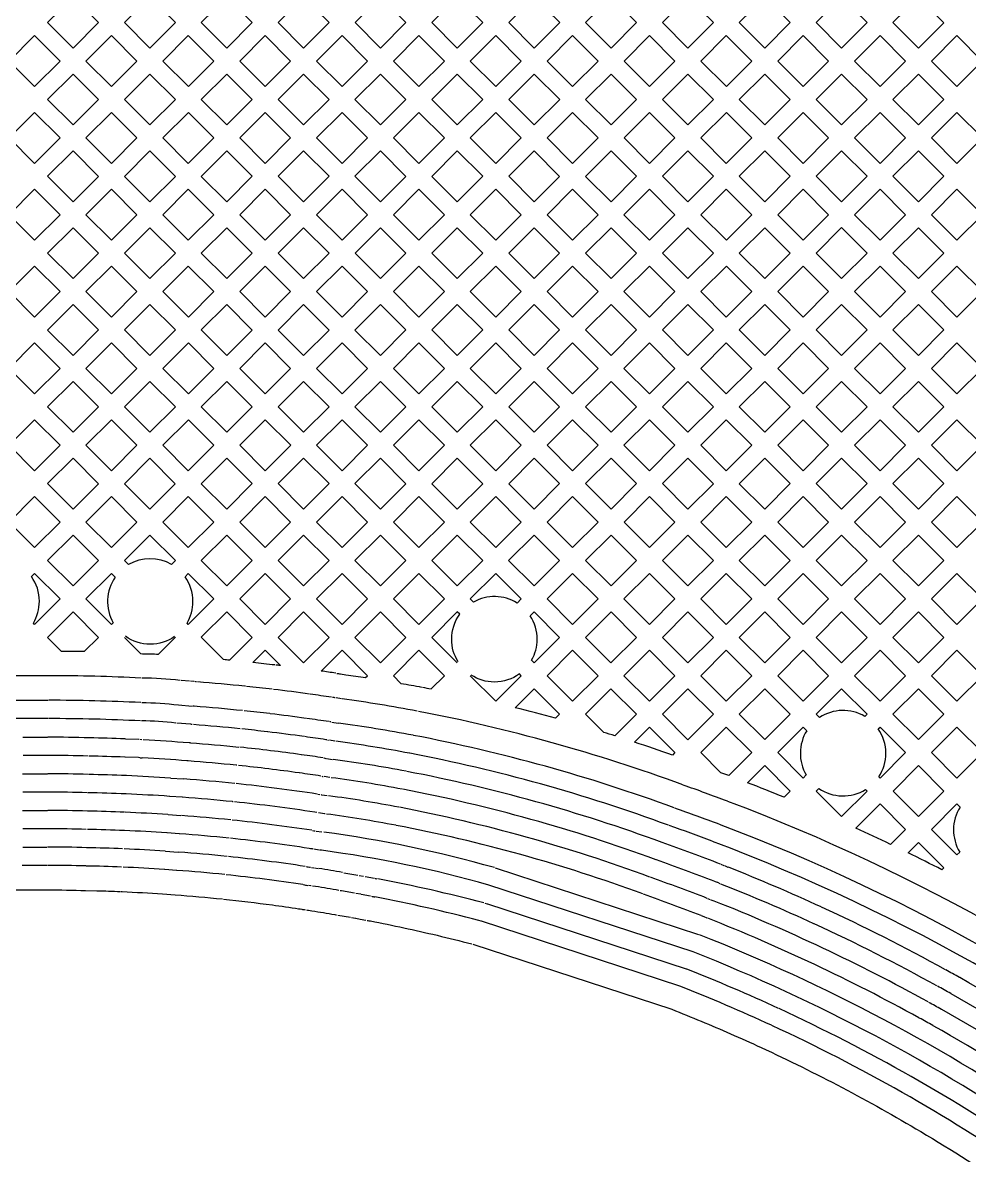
# Model space of a CAD drawing. Extents: x 1548 to 1929, y -174 to 95.
# Drawn here: x 1606.266 to 1610.204, y 45.521 to 50.234 of the extents above; entities that cross this region are included whole.
import ezdxf

# ---------------------------------------------------------------- set-up
doc = ezdxf.new("R2010")
doc.units = 0
doc.layers.add('gbr-dxf_layer0', color=7, linetype='Continuous')

msp = doc.modelspace()

# ---------------------------------------------------------------- linework, layer by layer
at = {"layer": 'gbr-dxf_layer0'}
for p, q in [((1607.9684, 47.6765), (1608.0744, 47.5705)), ((1606.374, 47.5168), (1603.2289, 47.5168)), ((1606.9611, 47.4938), (1606.9253, 47.4966)), ((1606.9789, 47.4926), (1606.9643, 47.4936)), ((1603.266, 47.4147), (1606.3723, 47.4147)), ((1607.5925, 47.4205), (1607.5699, 47.4243)), ((1606.3708, 47.3385), (1603.2646, 47.3385)), ((1606.9645, 47.3148), (1606.9072, 47.3193)), ((1607.552, 47.3238), (1607.579, 47.3195)), ((1606.2666, 47.2613), (1606.3701, 47.2613)), ((1606.6937, 47.2541), (1606.7502, 47.2524)), ((1606.7537, 47.2523), (1606.7626, 47.2515)), ((1607.5655, 47.2445), (1607.5424, 47.2482)), ((1606.3715, 47.1851), (1606.2679, 47.1851)), ((1607.5195, 47.1745), (1607.5276, 47.173)), ((1607.5306, 47.1726), (1607.5546, 47.1688)), ((1606.2662, 47.1089), (1606.3697, 47.1086)), ((1606.8824, 47.091), (1606.9347, 47.0873)), ((1607.544, 47.0933), (1607.52, 47.0971)), ((1606.3709, 47.0324), (1606.2673, 47.0327)), ((1606.9306, 47.0112), (1606.8784, 47.0149)), ((1607.4942, 47.0242), (1607.5024, 47.0227)), ((1606.2657, 46.9565), (1606.3692, 46.9562)), ((1607.4901, 46.9474), (1607.4818, 46.949)), ((1606.8718, 46.9389), (1606.9249, 46.935)), ((1606.3704, 46.88), (1606.2668, 46.8803)), ((1606.9169, 46.8592), (1606.8678, 46.8628)), ((1607.488, 46.8706), (1607.5104, 46.867)), ((1606.2665, 46.804), (1606.3677, 46.8038)), ((1606.8612, 46.7867), (1606.9138, 46.7829)), ((1607.4998, 46.7916), (1607.4774, 46.7951)), ((1607.5084, 46.7904), (1607.5023, 46.7912)), ((1606.3698, 46.7276), (1606.2649, 46.7278)), ((1606.9068, 46.707), (1606.8581, 46.7105)), ((1607.4682, 46.7193), (1607.4782, 46.7177)), ((1607.4807, 46.7172), (1607.4962, 46.7151)), ((1608.2325, 46.7169), (1609.0782, 46.4404)), ((1609.1702, 46.7325), (1609.1827, 46.7277)), ((1609.1852, 46.7268), (1609.1999, 46.7207)), ((1607.6021, 46.6973), (1607.6604, 46.6871)), ((1607.6668, 46.6858), (1607.6843, 46.6827)), ((1607.6907, 46.6815), (1607.73, 46.6741)), ((1609.157, 46.6559), (1609.1444, 46.6607)), ((1607.4842, 46.6398), (1607.4718, 46.6415)), ((1607.673, 46.6073), (1607.652, 46.611)), ((1609.1682, 46.6513), (1609.1575, 46.6558)), ((1607.714, 46.5996), (1607.6751, 46.6068)), ((1608.1887, 46.5707), (1608.1986, 46.5674)), ((1608.1999, 46.567), (1609.0259, 46.2969)), ((1609.1155, 46.59), (1609.1268, 46.5857)), ((1609.1291, 46.5848), (1609.1414, 46.5798)), ((1607.5777, 46.5208), (1607.6298, 46.5117)), ((1609.1011, 46.5139), (1609.0899, 46.5182)), ((1607.6344, 46.5107), (1607.6506, 46.5079)), ((1609.114, 46.5087), (1609.1018, 46.5137))]:
    msp.add_line(p, q, dxfattribs=at)
at = {"layer": 'gbr-dxf_layer0', "linetype": 'Continuous'}
for points in [[(1606.37, 50.234), (1606.476, 50.3401), (1606.582, 50.2341), (1606.476, 50.128)], [(1606.6898, 50.2341), (1606.7957, 50.34), (1606.9016, 50.234), (1606.7957, 50.1281)], [(1607.0094, 50.234), (1607.1154, 50.34), (1607.2213, 50.234), (1607.1154, 50.1281)], [(1607.3291, 50.234), (1607.4351, 50.3401), (1607.5411, 50.234), (1607.4351, 50.128)], [(1607.6489, 50.234), (1607.7548, 50.34), (1607.8607, 50.234), (1607.7548, 50.1281)], [(1607.9685, 50.234), (1608.0745, 50.34), (1608.1805, 50.2341), (1608.0744, 50.1281)], [(1608.2882, 50.2341), (1608.3942, 50.34), (1608.5002, 50.234), (1608.3942, 50.1281)], [(1608.6079, 50.234), (1608.714, 50.3401), (1608.8199, 50.2341), (1608.7139, 50.1281)], [(1608.9277, 50.2341), (1609.0336, 50.34), (1609.1395, 50.2341), (1609.0336, 50.1282)], [(1609.2473, 50.2341), (1609.3532, 50.34), (1609.4592, 50.234), (1609.3533, 50.1281)], [(1609.5669, 50.234), (1609.6729, 50.34), (1609.7788, 50.234), (1609.6729, 50.1281)], [(1609.8866, 50.234), (1609.9925, 50.34), (1610.0985, 50.2339), (1609.9926, 50.128)], [(1606.2101, 50.0741), (1606.3161, 50.1802), (1606.4221, 50.0742), (1606.3161, 49.9681)], [(1606.5299, 50.0742), (1606.6359, 50.1802), (1606.7419, 50.0742), (1606.6358, 49.9682)], [(1606.8496, 50.0742), (1606.9555, 50.1801), (1607.0615, 50.0742), (1606.9556, 49.9683)], [(1607.1692, 50.0742), (1607.2752, 50.1801), (1607.3812, 50.0741), (1607.2752, 49.9682)], [(1607.4889, 50.0741), (1607.595, 50.1802), (1607.7009, 50.0742), (1607.5949, 49.9682)], [(1607.8087, 50.0742), (1607.9146, 50.1801), (1608.0206, 50.0742), (1607.9146, 49.9683)], [(1608.1283, 50.0742), (1608.2344, 50.1802), (1608.3404, 50.0742), (1608.2343, 49.9682)], [(1608.4481, 50.0742), (1608.5541, 50.1801), (1608.66, 50.0742), (1608.5541, 49.9683)], [(1608.7678, 50.0742), (1608.8738, 50.1802), (1608.9798, 50.0743), (1608.8737, 49.9682)], [(1609.0875, 50.0743), (1609.1934, 50.1802), (1609.2994, 50.0742), (1609.1935, 49.9683)], [(1609.4072, 50.0742), (1609.5131, 50.1801), (1609.619, 50.0742), (1609.5131, 49.9683)], [(1609.7268, 50.0742), (1609.8327, 50.1801), (1609.9387, 50.0741), (1609.8328, 49.9682)], [(1610.0465, 50.0741), (1610.1524, 50.1801), (1610.2583, 50.0742), (1610.1524, 49.9682)], [(1606.3699, 49.9142), (1606.476, 50.0203), (1606.5819, 49.9143), (1606.4759, 49.8083)], [(1606.6897, 49.9143), (1606.7957, 50.0204), (1606.9017, 49.9144), (1606.7956, 49.8084)], [(1607.0094, 49.9144), (1607.1154, 50.0203), (1607.2214, 49.9143), (1607.1155, 49.8084)], [(1607.3291, 49.9143), (1607.4351, 50.0202), (1607.541, 49.9143), (1607.4351, 49.8084)], [(1607.6488, 49.9143), (1607.7548, 50.0203), (1607.8608, 49.9144), (1607.7547, 49.8083)], [(1607.9685, 49.9144), (1608.0744, 50.0203), (1608.1804, 49.9143), (1608.0745, 49.8084)], [(1608.2882, 49.9143), (1608.3942, 50.0203), (1608.5002, 49.9144), (1608.3942, 49.8083)], [(1608.608, 49.9144), (1608.7139, 50.0203), (1608.8198, 49.9144), (1608.7139, 49.8084)], [(1608.9276, 49.9144), (1609.0336, 50.0204), (1609.1396, 49.9144), (1609.0335, 49.8084)], [(1609.2474, 49.9144), (1609.3533, 50.0204), (1609.4592, 49.9144), (1609.3533, 49.8085)], [(1609.567, 49.9144), (1609.6729, 50.0203), (1609.7789, 49.9143), (1609.673, 49.8084)], [(1609.8867, 49.9143), (1609.9926, 50.0202), (1610.0985, 49.9144), (1609.9925, 49.8084)], [(1606.2103, 49.7545), (1606.3161, 49.8604), (1606.422, 49.7544), (1606.3162, 49.6486)], [(1606.5298, 49.7544), (1606.6358, 49.8604), (1606.7418, 49.7545), (1606.6357, 49.6485)], [(1606.8495, 49.7545), (1606.9556, 49.8605), (1607.0616, 49.7545), (1606.9555, 49.6485)], [(1607.1693, 49.7545), (1607.2752, 49.8604), (1607.3812, 49.7545), (1607.2753, 49.6486)], [(1607.489, 49.7545), (1607.5949, 49.8604), (1607.7008, 49.7545), (1607.5949, 49.6485)], [(1607.8086, 49.7545), (1607.9146, 49.8605), (1608.0207, 49.7545), (1607.9146, 49.6485)], [(1608.1284, 49.7545), (1608.2343, 49.8604), (1608.3403, 49.7545), (1608.2344, 49.6486)], [(1608.448, 49.7545), (1608.5541, 49.8605), (1608.66, 49.7545), (1608.554, 49.6485)], [(1608.7678, 49.7545), (1608.8737, 49.8605), (1608.9797, 49.7545), (1608.8737, 49.6486)], [(1609.0874, 49.7545), (1609.1935, 49.8606), (1609.2994, 49.7546), (1609.1934, 49.6486)], [(1609.4072, 49.7546), (1609.5131, 49.8605), (1609.6191, 49.7545), (1609.5132, 49.6486)], [(1609.7269, 49.7545), (1609.8328, 49.8604), (1609.9387, 49.7545), (1609.8327, 49.6486)], [(1610.0464, 49.7545), (1610.1524, 49.8605), (1610.2584, 49.7545), (1610.1524, 49.6485)], [(1606.3701, 49.5947), (1606.4759, 49.7005), (1606.5818, 49.5946), (1606.476, 49.4888)], [(1606.6896, 49.5946), (1606.7956, 49.7006), (1606.9017, 49.5946), (1606.7956, 49.4886)], [(1607.0094, 49.5946), (1607.1155, 49.7006), (1607.2214, 49.5947), (1607.1154, 49.4887)], [(1607.3292, 49.5947), (1607.4351, 49.7006), (1607.541, 49.5947), (1607.4351, 49.4887)], [(1607.6488, 49.5947), (1607.7547, 49.7006), (1607.8607, 49.5946), (1607.7548, 49.4886)], [(1607.9685, 49.5946), (1608.0745, 49.7006), (1608.1805, 49.5947), (1608.0744, 49.4886)], [(1608.2882, 49.5947), (1608.3942, 49.7006), (1608.5001, 49.5946), (1608.3942, 49.4887)], [(1608.6079, 49.5946), (1608.7139, 49.7007), (1608.8198, 49.5947), (1608.7138, 49.4887)], [(1608.9276, 49.5947), (1609.0335, 49.7007), (1609.1395, 49.5947), (1609.0336, 49.4888)], [(1609.2473, 49.5947), (1609.3533, 49.7007), (1609.4593, 49.5947), (1609.3533, 49.4887)], [(1609.5671, 49.5947), (1609.673, 49.7006), (1609.7789, 49.5948), (1609.673, 49.4888)], [(1609.8866, 49.5948), (1609.9925, 49.7007), (1610.0986, 49.5947), (1609.9926, 49.4887)], [(1606.2102, 49.4348), (1606.3162, 49.5408), (1606.4222, 49.4349), (1606.3161, 49.3288)], [(1606.5299, 49.4349), (1606.6357, 49.5407), (1606.7417, 49.4347), (1606.6359, 49.3289)], [(1606.8495, 49.4347), (1606.9555, 49.5407), (1607.0615, 49.4348), (1606.9554, 49.3288)], [(1607.1692, 49.4348), (1607.2753, 49.5408), (1607.3812, 49.4349), (1607.2752, 49.3288)], [(1607.489, 49.4349), (1607.5949, 49.5408), (1607.7009, 49.4348), (1607.595, 49.3288)], [(1607.8087, 49.4348), (1607.9146, 49.5407), (1608.0206, 49.4348), (1607.9146, 49.3288)], [(1608.1283, 49.4348), (1608.2344, 49.5408), (1608.3403, 49.4348), (1608.2343, 49.3288)], [(1608.4481, 49.4348), (1608.554, 49.5407), (1608.6599, 49.4348), (1608.554, 49.3289)], [(1608.7677, 49.4348), (1608.8737, 49.5408), (1608.9797, 49.4349), (1608.8736, 49.3288)], [(1609.0874, 49.4349), (1609.1934, 49.5408), (1609.2994, 49.4348), (1609.1935, 49.3289)], [(1609.4072, 49.4348), (1609.5132, 49.5408), (1609.6191, 49.435), (1609.513, 49.3289)], [(1609.7268, 49.435), (1609.8327, 49.5409), (1609.9388, 49.4349), (1609.8329, 49.329)], [(1610.0465, 49.4349), (1610.1524, 49.5408), (1610.2584, 49.4348), (1610.1525, 49.3289)], [(1606.37, 49.275), (1606.476, 49.381), (1606.582, 49.275), (1606.476, 49.169)], [(1606.6898, 49.275), (1606.7956, 49.3808), (1606.9016, 49.2749), (1606.7957, 49.1691)], [(1607.0093, 49.2749), (1607.1154, 49.3809), (1607.2213, 49.2749), (1607.1153, 49.1689)], [(1607.3291, 49.2749), (1607.4351, 49.381), (1607.5411, 49.275), (1607.4351, 49.1689)], [(1607.6489, 49.275), (1607.7548, 49.3809), (1607.8607, 49.2749), (1607.7548, 49.169)], [(1607.9685, 49.2749), (1608.0744, 49.3809), (1608.1804, 49.2749), (1608.0745, 49.169)], [(1608.2882, 49.2749), (1608.3942, 49.381), (1608.5001, 49.275), (1608.3941, 49.169)], [(1608.6079, 49.275), (1608.7138, 49.3809), (1608.8198, 49.275), (1608.7139, 49.1691)], [(1608.9275, 49.275), (1609.0336, 49.381), (1609.1396, 49.275), (1609.0335, 49.169)], [(1609.2473, 49.275), (1609.3533, 49.3809), (1609.4592, 49.275), (1609.3532, 49.1691)], [(1609.5669, 49.275), (1609.673, 49.3811), (1609.779, 49.2751), (1609.6729, 49.169)], [(1609.8867, 49.2751), (1609.9926, 49.381), (1610.0986, 49.275), (1609.9927, 49.1691)], [(1606.2101, 49.115), (1606.3161, 49.2211), (1606.4221, 49.1151), (1606.3161, 49.009)], [(1606.5299, 49.1151), (1606.6359, 49.2211), (1606.7419, 49.1152), (1606.6358, 49.0092)], [(1606.8496, 49.1152), (1606.9554, 49.221), (1607.0614, 49.115), (1606.9556, 49.0092)], [(1607.1692, 49.115), (1607.2752, 49.2211), (1607.3812, 49.115), (1607.2752, 49.009)], [(1607.489, 49.115), (1607.595, 49.2211), (1607.7009, 49.1152), (1607.5949, 49.0091)], [(1607.8087, 49.1152), (1607.9146, 49.2211), (1608.0206, 49.1151), (1607.9147, 49.0092)], [(1608.1283, 49.1151), (1608.2343, 49.221), (1608.3402, 49.1151), (1608.2343, 49.0092)], [(1608.448, 49.1151), (1608.554, 49.2211), (1608.66, 49.1152), (1608.5539, 49.0091)], [(1608.7677, 49.1152), (1608.8736, 49.2211), (1608.9797, 49.1151), (1608.8737, 49.0092)], [(1609.0874, 49.1151), (1609.1935, 49.2211), (1609.2993, 49.1152), (1609.1933, 49.0092)], [(1609.4071, 49.1152), (1609.513, 49.2212), (1609.6191, 49.1152), (1609.5131, 49.0092)], [(1609.7268, 49.1152), (1609.8329, 49.2212), (1609.9388, 49.1152), (1609.8328, 49.0092)], [(1610.0466, 49.1152), (1610.1525, 49.2211), (1610.2584, 49.1152), (1610.1525, 49.0093)], [(1606.37, 48.9552), (1606.476, 49.0612), (1606.5819, 48.9553), (1606.4759, 48.8492)], [(1606.6897, 48.9553), (1606.7957, 49.0613), (1606.9017, 48.9553), (1606.7957, 48.8493)], [(1607.0095, 48.9553), (1607.1153, 49.0611), (1607.2213, 48.9551), (1607.1155, 48.8493)], [(1607.3291, 48.9551), (1607.4351, 49.0612), (1607.541, 48.9552), (1607.435, 48.8492)], [(1607.6488, 48.9552), (1607.7548, 49.0613), (1607.8608, 48.9553), (1607.7547, 48.8493)], [(1607.9685, 48.9553), (1608.0745, 49.0612), (1608.1804, 48.9553), (1608.0745, 48.8494)], [(1608.2881, 48.9553), (1608.3941, 49.0612), (1608.5001, 48.9553), (1608.3941, 48.8493)], [(1608.6078, 48.9553), (1608.7139, 49.0613), (1608.8199, 48.9553), (1608.7138, 48.8492)], [(1608.9276, 48.9553), (1609.0335, 49.0612), (1609.1394, 48.9553), (1609.0335, 48.8494)], [(1609.2472, 48.9553), (1609.3532, 49.0613), (1609.4592, 48.9553), (1609.3532, 48.8493)], [(1609.567, 48.9553), (1609.6729, 49.0613), (1609.7789, 48.9553), (1609.673, 48.8494)], [(1609.8867, 48.9553), (1609.9927, 49.0614), (1610.0986, 48.9554), (1609.9926, 48.8494)], [(1606.2102, 48.7954), (1606.3161, 48.9013), (1606.422, 48.7954), (1606.3161, 48.6895)], [(1606.5298, 48.7954), (1606.6358, 48.9014), (1606.7418, 48.7954), (1606.6358, 48.6894)], [(1606.8496, 48.7954), (1606.9556, 48.9015), (1607.0616, 48.7954), (1606.9556, 48.6894)], [(1607.1694, 48.7954), (1607.2752, 48.9013), (1607.3811, 48.7953), (1607.2753, 48.6895)], [(1607.4889, 48.7953), (1607.5949, 48.9014), (1607.7009, 48.7954), (1607.5948, 48.6894)], [(1607.8086, 48.7954), (1607.9147, 48.9014), (1608.0206, 48.7955), (1607.9145, 48.6895)], [(1608.1283, 48.7955), (1608.2343, 48.9014), (1608.3402, 48.7954), (1608.2343, 48.6895)], [(1608.448, 48.7954), (1608.5539, 48.9014), (1608.6599, 48.7954), (1608.554, 48.6894)], [(1608.7677, 48.7954), (1608.8737, 48.9014), (1608.9796, 48.7955), (1608.8736, 48.6895)], [(1609.0874, 48.7955), (1609.1933, 48.9014), (1609.2993, 48.7954), (1609.1934, 48.6895)], [(1609.4071, 48.7954), (1609.5131, 48.9015), (1609.6191, 48.7955), (1609.513, 48.6894)], [(1609.7268, 48.7955), (1609.8328, 48.9014), (1609.9387, 48.7955), (1609.8328, 48.6896)], [(1610.0465, 48.7955), (1610.1525, 48.9015), (1610.2585, 48.7955), (1610.1525, 48.6895)], [(1606.37, 48.6356), (1606.4759, 48.7415), (1606.5819, 48.6355), (1606.476, 48.5296)], [(1606.6896, 48.6355), (1606.7957, 48.7415), (1606.9017, 48.6355), (1606.7956, 48.5295)], [(1607.0094, 48.6355), (1607.1155, 48.7416), (1607.2214, 48.6356), (1607.1154, 48.5296)], [(1607.3292, 48.6356), (1607.435, 48.7414), (1607.541, 48.6355), (1607.4351, 48.5297)], [(1607.6487, 48.6355), (1607.7547, 48.7415), (1607.8607, 48.6356), (1607.7546, 48.5296)], [(1607.9684, 48.6356), (1608.0745, 48.7416), (1608.1804, 48.6356), (1608.0744, 48.5296)], [(1608.2882, 48.6356), (1608.3941, 48.7416), (1608.5001, 48.6355), (1608.3942, 48.5296)], [(1608.6079, 48.6355), (1608.7138, 48.7415), (1608.8197, 48.6356), (1608.7138, 48.5297)], [(1608.9275, 48.6356), (1609.0335, 48.7416), (1609.1395, 48.6356), (1609.0335, 48.5296)], [(1609.2473, 48.6356), (1609.3532, 48.7415), (1609.4592, 48.6356), (1609.3533, 48.5297)], [(1609.5669, 48.6356), (1609.673, 48.7416), (1609.7789, 48.6357), (1609.6729, 48.5296)], [(1609.8867, 48.6357), (1609.9926, 48.7416), (1610.0986, 48.6356), (1609.9927, 48.5297)], [(1606.2102, 48.4758), (1606.3161, 48.5817), (1606.4221, 48.4757), (1606.3161, 48.3698)], [(1606.5298, 48.4757), (1606.6358, 48.5816), (1606.7418, 48.4756), (1606.6359, 48.3697)], [(1606.8495, 48.4756), (1606.9556, 48.5816), (1607.0615, 48.4757), (1606.9554, 48.3697)], [(1607.1692, 48.4757), (1607.2753, 48.5818), (1607.3813, 48.4758), (1607.2752, 48.3697)], [(1607.489, 48.4758), (1607.5948, 48.5816), (1607.7007, 48.4757), (1607.5949, 48.3699)], [(1607.8085, 48.4757), (1607.9145, 48.5817), (1608.0205, 48.4757), (1607.9145, 48.3697)], [(1608.1283, 48.4757), (1608.2343, 48.5818), (1608.3403, 48.4758), (1608.2343, 48.3697)], [(1608.4481, 48.4758), (1608.554, 48.5817), (1608.6599, 48.4758), (1608.554, 48.3699)], [(1608.7677, 48.4758), (1608.8736, 48.5817), (1608.9796, 48.4757), (1608.8737, 48.3698)], [(1609.0874, 48.4757), (1609.1934, 48.5817), (1609.2994, 48.4758), (1609.1933, 48.3697)], [(1609.4071, 48.4758), (1609.513, 48.5817), (1609.619, 48.4758), (1609.5131, 48.3698)], [(1609.7267, 48.4758), (1609.8328, 48.5818), (1609.9388, 48.4758), (1609.8327, 48.3697)], [(1610.0465, 48.4758), (1610.1525, 48.5817), (1610.2585, 48.4757), (1610.1526, 48.3698)], [(1606.37, 48.3159), (1606.476, 48.4218), (1606.582, 48.3158), (1606.476, 48.2099)], [(1606.6897, 48.3158), (1606.7956, 48.4217), (1606.9015, 48.3158), (1606.7956, 48.2099)], [(1607.0093, 48.3158), (1607.1154, 48.4218), (1607.2213, 48.3159), (1607.1153, 48.2098)], [(1607.3291, 48.3159), (1607.4351, 48.4219), (1607.541, 48.316), (1607.435, 48.21)], [(1607.6488, 48.316), (1607.7546, 48.4218), (1607.8606, 48.3158), (1607.7548, 48.21)], [(1607.9684, 48.3158), (1608.0744, 48.4219), (1608.1804, 48.3158), (1608.0744, 48.2098)], [(1608.2882, 48.3158), (1608.3942, 48.4219), (1608.5001, 48.316), (1608.3941, 48.21)], [(1608.6079, 48.316), (1608.7138, 48.4219), (1608.8198, 48.3159), (1608.7139, 48.21)], [(1608.9275, 48.3159), (1609.0335, 48.4218), (1609.1395, 48.3158), (1609.0335, 48.2099)], [(1609.2472, 48.3158), (1609.3533, 48.4219), (1609.4592, 48.316), (1609.3531, 48.2099)], [(1609.5669, 48.316), (1609.6729, 48.4219), (1609.7789, 48.3159), (1609.673, 48.21)], [(1609.8866, 48.3159), (1609.9927, 48.4219), (1610.0987, 48.3159), (1609.9926, 48.2098)], [(1606.2101, 48.156), (1606.3161, 48.262), (1606.4222, 48.156), (1606.3161, 48.05)], [(1606.5299, 48.156), (1606.6359, 48.2619), (1606.7418, 48.156), (1606.6358, 48.0501)], [(1606.8495, 48.156), (1606.9554, 48.2619), (1607.0614, 48.1559), (1606.9555, 48.05)], [(1607.1692, 48.1559), (1607.2752, 48.262), (1607.3811, 48.1561), (1607.2751, 48.05)], [(1607.4889, 48.1561), (1607.5949, 48.2621), (1607.7009, 48.1561), (1607.5949, 48.0501)], [(1607.8087, 48.1561), (1607.9145, 48.2619), (1608.0205, 48.1559), (1607.9147, 48.0501)], [(1608.1283, 48.1559), (1608.2343, 48.262), (1608.3402, 48.1561), (1608.2341, 48.05)], [(1608.4479, 48.1561), (1608.554, 48.2621), (1608.66, 48.1561), (1608.554, 48.0501)], [(1608.7678, 48.1561), (1608.8737, 48.262), (1608.9797, 48.156), (1608.8737, 48.0501)], [(1609.0874, 48.156), (1609.1933, 48.262), (1609.2993, 48.156), (1609.1933, 48.0501)], [(1609.407, 48.156), (1609.5131, 48.2621), (1609.6191, 48.1561), (1609.513, 48.05)], [(1609.7268, 48.1561), (1609.8327, 48.262), (1609.9388, 48.156), (1609.8329, 48.0501)], [(1610.0465, 48.156), (1610.1526, 48.262), (1610.2584, 48.1561), (1610.1524, 48.0501)], [(1606.37, 47.9961), (1606.476, 48.1021), (1606.5819, 47.9962), (1606.4759, 47.8902)], [(1607.0094, 47.9962), (1607.1153, 48.1021), (1607.2212, 47.9962), (1607.1153, 47.8903)], [(1607.329, 47.9962), (1607.435, 48.1022), (1607.541, 47.9962), (1607.435, 47.8902)], [(1607.6488, 47.9962), (1607.7548, 48.1022), (1607.8608, 47.9962), (1607.7548, 47.8902)], [(1607.9686, 47.9962), (1608.0744, 48.102), (1608.1803, 47.9962), (1608.0745, 47.8903)], [(1608.288, 47.9962), (1608.3941, 48.1022), (1608.5001, 47.9962), (1608.394, 47.8901)], [(1608.6078, 47.9962), (1608.7139, 48.1022), (1608.8199, 47.9962), (1608.7138, 47.8902)], [(1608.9276, 47.9962), (1609.0335, 48.1021), (1609.1394, 47.9962), (1609.0335, 47.8903)], [(1609.2472, 47.9962), (1609.3531, 48.1022), (1609.4592, 47.9962), (1609.3532, 47.8902)], [(1609.5669, 47.9962), (1609.673, 48.1022), (1609.779, 47.9962), (1609.6729, 47.8901)], [(1609.8867, 47.9962), (1609.9926, 48.1021), (1610.0985, 47.9962), (1609.9926, 47.8903)], [(1607.1692, 47.8364), (1607.2751, 47.9423), (1607.3811, 47.8363), (1607.2752, 47.7304)], [(1607.4888, 47.8363), (1607.5949, 47.9423), (1607.7009, 47.8363), (1607.5949, 47.7303)], [(1607.8087, 47.8363), (1607.9147, 47.9423), (1608.0206, 47.8365), (1607.9145, 47.7304)], [(1608.4479, 47.8363), (1608.554, 47.9423), (1608.66, 47.8363), (1608.5539, 47.7303)], [(1608.7677, 47.8363), (1608.8738, 47.9423), (1608.9797, 47.8364), (1608.8736, 47.7304)], [(1609.0874, 47.8364), (1609.1933, 47.9423), (1609.2993, 47.8363), (1609.1934, 47.7304)], [(1609.4071, 47.8363), (1609.513, 47.9423), (1609.6191, 47.8363), (1609.5131, 47.7303)], [(1609.7268, 47.8363), (1609.8329, 47.9423), (1609.9387, 47.8364), (1609.8327, 47.7304)], [(1610.0465, 47.8364), (1610.1524, 47.9423), (1610.2584, 47.8363), (1610.1525, 47.7304)], [(1607.3291, 47.6765), (1607.435, 47.7824), (1607.541, 47.6764), (1607.4351, 47.5705)], [(1607.6487, 47.6764), (1607.7548, 47.7824), (1607.8607, 47.6765), (1607.7546, 47.5705)], [(1608.6078, 47.6764), (1608.7138, 47.7824), (1608.8197, 47.6765), (1608.7137, 47.5705)], [(1608.9275, 47.6765), (1609.0335, 47.7826), (1609.1396, 47.6765), (1609.0335, 47.5705)], [(1609.2473, 47.6765), (1609.3532, 47.7825), (1609.4592, 47.6764), (1609.3533, 47.5705)], [(1609.567, 47.6764), (1609.6729, 47.7824), (1609.7788, 47.6765), (1609.6729, 47.5706)], [(1609.8866, 47.6765), (1609.9926, 47.7825), (1610.0986, 47.6765), (1609.9926, 47.5705)], [(1608.4481, 47.5167), (1608.5539, 47.6225), (1608.6598, 47.5166), (1608.554, 47.4108)], [(1608.7676, 47.5166), (1608.8736, 47.6226), (1608.9796, 47.5166), (1608.8736, 47.4106)], [(1609.0874, 47.5166), (1609.1934, 47.6227), (1609.2994, 47.5167), (1609.1934, 47.4106)], [(1609.4072, 47.5167), (1609.5131, 47.6226), (1609.619, 47.5167), (1609.5131, 47.4108)], [(1609.7268, 47.5167), (1609.8327, 47.6226), (1609.9387, 47.5166), (1609.8328, 47.4107)], [(1610.0465, 47.5166), (1610.1525, 47.6226), (1610.2585, 47.5166), (1610.1525, 47.4106)], [(1608.9275, 47.3567), (1609.0335, 47.4627), (1609.1395, 47.3567), (1609.0335, 47.2507)], [(1609.2473, 47.3567), (1609.3533, 47.4628), (1609.4592, 47.3569), (1609.3532, 47.2508)], [(1609.8867, 47.3568), (1609.9926, 47.4627), (1610.0986, 47.3567), (1609.9927, 47.2508)], [(1610.0465, 47.1969), (1610.1525, 47.3028), (1610.2584, 47.1969), (1610.1524, 47.091)], [(1609.8868, 47.0371), (1609.9927, 47.143), (1610.0986, 47.0371), (1609.9926, 46.9312)]]:
    msp.add_lwpolyline(points, close=True, dxfattribs=at)
for points in [[(1606.6897, 47.9962), (1606.7956, 48.1021), (1606.9016, 47.9962), (1606.8854, 47.9799, 0.268971), (1606.707, 47.9789)], [(1606.3032, 47.9293), (1606.3161, 47.9422), (1606.422, 47.8363), (1606.3161, 47.7304), (1606.311, 47.7355, 0.134997), (1606.336, 47.8264, 0.155457)], [(1606.5298, 47.8363), (1606.6358, 47.9423), (1606.6511, 47.927, 0.289361), (1606.6428, 47.7373), (1606.6358, 47.7303)], [(1606.942, 47.9287), (1606.9555, 47.9423), (1607.0614, 47.8364), (1606.9555, 47.7304), (1606.9504, 47.7355, 0.133671), (1606.9749, 47.8256, 0.155978)], [(1608.1283, 47.8365), (1608.2341, 47.9423), (1608.3402, 47.8363), (1608.3231, 47.8192, 0.274707), (1608.1415, 47.8233)], [(1606.37, 47.6765), (1606.4759, 47.7824), (1606.5819, 47.6764), (1606.5224, 47.6169, 0.003003), (1606.4283, 47.6182)], [(1607.0093, 47.6766), (1607.1153, 47.7825), (1607.2213, 47.6765), (1607.1263, 47.5815, 0.000857), (1607.1022, 47.5837)], [(1608.3775, 47.7658), (1608.394, 47.7824), (1608.5, 47.6764), (1608.3942, 47.5706), (1608.3837, 47.5811, 0.129042), (1608.4066, 47.6684, 0.145994)], [(1608.3151, 47.3837), (1608.3942, 47.4628), (1608.5001, 47.3569), (1608.4828, 47.3396, 0.006096)], [(1608.6079, 47.3569), (1608.7137, 47.4627), (1608.8197, 47.3567), (1608.7296, 47.2666, 0.001732), (1608.6839, 47.2809)], [(1609.567, 47.3569), (1609.6729, 47.4628), (1609.7789, 47.3568), (1609.7696, 47.3475, 0.287039), (1609.5811, 47.3428)], [(1608.8112, 47.2404), (1608.8736, 47.3028), (1608.9796, 47.1968), (1608.9692, 47.1864, 0.005873)], [(1609.0874, 47.1968), (1609.1934, 47.3029), (1609.2993, 47.197), (1609.2035, 47.1011, 0.000943), (1609.1709, 47.1132)], [(1609.4071, 47.197), (1609.5131, 47.303), (1609.528, 47.2881, 0.279209), (1609.526, 47.1039), (1609.5131, 47.091)], [(1609.8254, 47.2955), (1609.8328, 47.3029), (1609.9388, 47.1969), (1609.8329, 47.091), (1609.8274, 47.0964, 0.147044), (1609.8569, 47.1945, 0.152304)], [(1609.2816, 47.0715), (1609.3532, 47.1431), (1609.4592, 47.0371), (1609.4334, 47.0113, 0.004966)], [(1609.5669, 47.0371), (1609.578, 47.0482, 0.29827), (1609.7728, 47.0433), (1609.779, 47.0371), (1609.673, 46.9311)], [(1609.7322, 46.8825), (1609.8329, 46.9832), (1609.9388, 46.8773), (1609.8766, 46.8152, 0.004846)], [(1610.0465, 46.8773), (1610.1524, 46.9832), (1610.1656, 46.97, 0.28382), (1610.1644, 46.7832), (1610.1525, 46.7713)], [(1609.9492, 46.78), (1609.9926, 46.8235), (1610.0987, 46.7174), (1610.0904, 46.7092, 0.004803)]]:
    msp.add_lwpolyline(points, format="xyb", close=True, dxfattribs=at)
for points in [[(1608.078, 47.5741, -0.140713), (1608.051, 47.6684, -0.157554), (1608.0846, 47.7725), (1608.0745, 47.7826), (1607.9684, 47.6765)], [(1606.6897, 47.6764), (1606.7572, 47.6088), (1606.765, 47.6084, -0.011842), (1606.8317, 47.6067), (1606.9016, 47.6766)], [(1606.8986, 47.6796, -0.152984), (1606.7971, 47.6478, -0.155978), (1606.694, 47.6808)], [(1607.5733, 47.5267, -0.015991), (1607.5884, 47.5242), (1607.611, 47.5204, -0.003663), (1607.693, 47.5089), (1607.7007, 47.5166), (1607.5949, 47.6225), (1607.5085, 47.5361)], [(1607.9292, 47.4689, -0.001371), (1607.9657, 47.4618), (1608.0206, 47.5167), (1607.9145, 47.6227), (1607.8085, 47.5166)], [(1607.8085, 47.5166), (1607.84, 47.4851, -0.00386), (1607.9259, 47.4694)], [(1608.1283, 47.5167), (1608.2343, 47.4106), (1608.3404, 47.5167), (1608.3328, 47.5243, -0.157556), (1608.2288, 47.4906, -0.145991), (1608.1314, 47.5197)], [(1607.1937, 47.4728, -0.014586), (1607.191, 47.4731, 0.006262), (1606.9933, 47.491)], [(1607.5667, 47.4249, 0.008263), (1607.5625, 47.4256, -0.036083), (1607.5553, 47.4266)], [(1606.7615, 47.405, -0.031745), (1606.9146, 47.3951), (1606.9718, 47.3907)], [(1606.7682, 47.251, -0.006218), (1606.9585, 47.2386, -0.036894), (1606.964, 47.238, -0.00659), (1607.1654, 47.2199)], [(1607.5311, 47.2501, -0.020668), (1607.5281, 47.2505, 0.002902), (1607.4398, 47.2633)], [(1607.1576, 47.144, -0.018174), (1607.155, 47.1444, 0.006594), (1606.9555, 47.1622, -0.037633), (1606.9499, 47.1629, 0.006083), (1606.7656, 47.1748)], [(1607.1416, 46.9924, -0.016788), (1607.1393, 46.9928, 0.006991), (1606.932, 47.0111)], [(1607.5078, 47.0219, -0.025052), (1607.5114, 47.0213), (1607.5326, 47.0179)], [(1607.5244, 46.9421, -0.018255), (1607.5218, 46.9424), (1607.4967, 46.9465)], [(1607.4732, 46.7956, -0.022026), (1607.47, 46.7961, -0.016023), (1607.4581, 46.7982, 0.011284), (1607.1314, 46.8402)], [(1611.3428, 45.5589, -0.013713), (1611.3414, 45.5601, 0.0803), (1609.1365, 46.8273)], [(1602.8033, 46.6237, 0.03619), (1602.8454, 46.6267), (1604.5663, 46.6267), (1606.1838, 46.626), (1606.2648, 46.626), (1606.3697, 46.6257, -0.006405), (1606.5279, 46.6232), (1606.5749, 46.6222, -0.003523), (1606.6735, 46.6189)], [(1606.6768, 46.6186, 0.003924), (1606.6806, 46.6184, -0.006078), (1606.8485, 46.609), (1606.9008, 46.6051, -0.007013), (1607.0974, 46.5879)], [(1607.6466, 46.6121), (1607.5923, 46.6217, -0.037179), (1607.5868, 46.6224)], [(1610.528, 45.5859, 0.055732), (1609.0554, 46.3677), (1608.2062, 46.6454)], [(1607.1015, 46.5874, -0.007289), (1607.3052, 46.563, -0.003935), (1607.4144, 46.5475, 0.007441), (1607.4271, 46.5452, 0.008382), (1607.4416, 46.5432)], [(1608.173, 46.4956), (1608.1639, 46.4987, 0.015491), (1607.732, 46.5965)], [(1607.4466, 46.5424, 0.015965), (1607.4553, 46.5409), (1607.47, 46.5389, -0.004578), (1607.5648, 46.5229, 0.006728), (1607.5721, 46.5216)], [(1607.6989, 46.4987, 0.008406), (1607.7133, 46.4964, -0.010054), (1607.9902, 46.4367, -0.005326), (1608.1355, 46.4007)], [(1609.3808, 46.0623, 0.014392), (1609.0006, 46.225), (1608.1747, 46.495)], [(1608.1396, 46.3994), (1608.9666, 46.1289, -0.009337), (1609.2107, 46.0273, -0.004951), (1609.3382, 45.9699, -0.025917), (1610.0024, 45.6199, -0.015654), (1610.3847, 45.3758, -0.004358), (1610.488, 45.3042, -0.006642), (1610.6435, 45.1911, -0.006289), (1610.8993, 44.994)]]:
    msp.add_lwpolyline(points, format="xyb", dxfattribs=at)
for points in [[(1607.3391, 47.5587), (1607.2752, 47.6226), (1607.2243, 47.5718)], [(1606.7536, 47.1758), (1606.7487, 47.1762), (1606.6928, 47.1779)], [(1607.4665, 46.6423), (1607.4647, 46.6427), (1607.455, 46.6442)], [(1607.6524, 46.5074), (1607.6702, 46.5041), (1607.6943, 46.4997)]]:
    msp.add_lwpolyline(points, dxfattribs=at)
at = {"layer": 'gbr-dxf_layer0'}
for centre, radius, start, end in [((1606.3666, 39.5775), 8.0401, 83.22113, 83.87614), ((1606.3586, 39.5786), 8.0402, 82.99584, 83.13872), ((1606.3689, 39.7182), 7.7986, 87.13351, 89.95166), ((1606.7611, 46.1949), 1.3119, 82.9811, 89.9133), ((1606.3786, 39.5755), 8.0404, 81.48982, 81.92193), ((1606.9573, 47.2005), 0.2927, 83.6142, 84.9728), ((1606.3668, 39.5775), 7.9385, 83.21443, 83.99489), ((1606.359, 39.5785), 7.9386, 82.02607, 83.11838), ((1606.3739, 39.7179), 7.6967, 87.14099, 89.98986), ((1606.3789, 39.5755), 7.9388, 81.50413, 82.15783), ((1606.858, 41.8704), 5.5984, 79.1897, 82.4263), ((1606.9547, 47.2007), 0.1907, 82.3588, 84.1941), ((1606.3755, 39.5765), 7.8366, 84.10122, 85.57404), ((1606.381, 39.5757), 7.8368, 83.30496, 84.09356), ((1606.5861, 40.4691), 7.0259, 69.8004, 79.11069), ((1606.3739, 39.7179), 7.6205, 87.123, 90.00001), ((1606.7601, 46.195), 1.1339, 82.7171, 89.9942), ((1606.3611, 39.5779), 7.8368, 82.04713, 83.14711), ((1606.3682, 39.5771), 7.8368, 81.39278, 82.08106), ((1607.5394, 47.2874), 0.0381, 75.8669, 82.1091), ((1606.8571, 41.8706), 5.4964, 79.1611, 82.4335), ((1606.9547, 47.2007), 0.1145, 81.502, 84.6742), ((1606.3756, 39.5765), 7.7604, 84.11353, 85.55755), ((1606.3807, 39.5757), 7.7606, 83.31396, 84.10304), ((1606.3609, 39.578), 7.7606, 82.02767, 83.15676), ((1606.3455, 40.4325), 6.8288, 88.34242, 89.78068), ((1606.3972, 39.5759), 7.6839, 87.79696, 88.90359), ((1607.5441, 47.2864), 0.0381, 255.9125, 261.8652), ((1606.8572, 41.8706), 5.4202, 79.1778, 82.4491), ((1606.5855, 40.4693), 6.9238, 69.79379, 79.12198), ((1606.3454, 40.4325), 6.7526, 88.36247, 89.76831), ((1606.3971, 39.5759), 7.6077, 87.78599, 88.89721), ((1606.3643, 39.5775), 7.6843, 82.06367, 83.97817), ((1606.3677, 39.5773), 7.6841, 81.40075, 82.07816), ((1606.5855, 40.4693), 6.8476, 69.77184, 79.13446), ((1606.774, 47.3654), 0.1907, 264.4556, 267.0383), ((1606.3643, 39.5775), 7.6081, 82.0528, 83.96723), ((1606.8567, 41.8706), 5.3439, 79.1564, 82.4522), ((1606.354, 40.4325), 6.6762, 88.408, 89.85296), ((1606.3894, 39.5762), 7.5313, 87.65976, 88.84266), ((1606.379, 39.691), 7.417, 86.12037, 87.53163), ((1606.3789, 39.5763), 7.5316, 84.12694, 85.75694), ((1606.368, 39.5772), 7.6079, 81.3917, 82.0694), ((1607.5205, 47.1355), 0.0381, 255.5452, 262.8834), ((1606.8567, 41.8706), 5.2677, 79.185, 82.4363), ((1606.585, 40.4693), 6.7713, 69.77422, 79.10732), ((1606.3662, 39.5775), 7.5316, 81.40727, 83.99249), ((1606.585, 40.4693), 6.6951, 69.7614, 79.12977), ((1605.71, 37.7718), 9.8603, 69.28461, 70.42068), ((1606.354, 40.4325), 6.6, 88.42997, 89.84156), ((1606.3895, 39.5762), 7.4551, 87.64935, 88.86186), ((1606.379, 39.691), 7.3408, 86.10868, 87.52032), ((1606.3662, 39.5775), 7.4554, 81.39595, 83.9816), ((1606.8538, 41.8709), 5.1916, 79.1411, 82.4181), ((1606.319, 39.3735), 8.1468, 51.414, 69.29325), ((1606.3524, 40.4325), 6.5238, 88.38848, 89.8405), ((1606.385, 39.5762), 7.379, 87.6254, 88.81568), ((1606.3796, 39.691), 7.2645, 86.12691, 87.53375), ((1606.8539, 41.8709), 5.1154, 79.1254, 82.4028), ((1606.5847, 40.4696), 6.6186, 69.75027, 79.12503), ((1605.7133, 37.7705), 9.7584, 69.29466, 70.44757), ((1606.3806, 39.5759), 7.3792, 84.15704, 85.75016), ((1606.3648, 39.5775), 7.3792, 81.39616, 83.98542), ((1606.5846, 40.4696), 6.5424, 69.77409, 79.11203), ((1605.7131, 37.7706), 9.6822, 69.30277, 70.43064), ((1606.319, 39.3735), 8.0448, 50.91838, 69.28248), ((1606.3525, 40.4325), 6.4476, 88.41122, 89.82912), ((1606.3849, 39.5762), 7.3028, 87.61417, 88.81745), ((1606.3796, 39.691), 7.1883, 86.1162, 87.52314), ((1606.3805, 39.5759), 7.303, 84.14505, 85.76907), ((1607.497, 46.9847), 0.1143, 257.6702, 262.7118), ((1606.8501, 41.8716), 5.0389, 74.1236, 82.3764), ((1606.3509, 40.4325), 6.3714, 88.36819, 89.82756), ((1606.386, 39.5762), 7.2265, 87.65098, 88.83066), ((1605.7072, 37.7726), 9.6058, 68.87677, 70.41519), ((1606.3771, 39.691), 7.1121, 86.1183, 87.48639), ((1606.3807, 39.576), 7.2266, 84.15564, 85.75767), ((1606.3639, 39.5777), 7.2265, 81.42622, 83.97498), ((1606.85, 41.8717), 4.9627, 74.1541, 82.3592), ((1606.3509, 40.4325), 6.2952, 88.38086, 89.80633), ((1606.386, 39.5762), 7.1503, 87.66293, 88.84214), ((1606.3769, 39.691), 7.0359, 86.09726, 87.49637), ((1606.3806, 39.576), 7.1504, 84.16636, 85.76835), ((1607.4962, 46.9849), 0.267, 259.01, 262.9713), ((1606.6389, 41.3278), 5.455, 79.8858, 80.9349), ((1605.7072, 37.7726), 9.5296, 68.86744, 70.40587), ((1606.2971, 39.391), 7.8835, 65.32424, 68.37918), ((1606.3639, 39.5777), 7.1503, 81.40649, 83.98667), ((1607.7785, 46.9363), 0.2668, 260.1291, 261.6186), ((1606.3684, 39.5765), 7.2274, 75.44446, 79.02746), ((1605.7093, 37.7717), 9.4532, 68.88874, 70.41867), ((1607.4962, 46.9849), 0.3432, 259.4628, 262.7025), ((1606.6389, 41.3278), 5.3788, 79.9015, 80.9506), ((1606.2971, 39.391), 7.8073, 65.31242, 68.39934), ((1607.7784, 46.9364), 0.343, 259.7135, 262.1302), ((1605.7093, 37.7717), 9.377, 68.87877, 70.43503), ((1606.2958, 39.3914), 7.7312, 61.09215, 68.39489), ((1606.2942, 39.3921), 7.8837, 61.09397, 65.29008), ((1606.2958, 39.3914), 7.655, 61.11303, 68.38294), ((1606.2942, 39.3921), 7.8075, 61.08251, 65.27891), ((1606.2955, 39.3916), 7.5784, 55.66824, 68.4277), ((1606.363, 39.5376), 7.265, 65.19951, 68.46696), ((1607.1973, 40.9836), 6.054, 60.6686, 61.28148), ((1606.2925, 39.3934), 7.8836, 55.63236, 60.58454), ((1607.1973, 40.9836), 5.9778, 60.65255, 61.26523), ((1606.2924, 39.3934), 7.8074, 55.65277, 60.57266), ((1607.1915, 40.9866), 5.9016, 60.60728, 61.19204), ((1606.2959, 39.3913), 7.426, 55.65774, 65.18195), ((1607.1913, 40.9868), 5.8254, 60.58901, 61.21677), ((1606.2929, 39.3929), 7.7313, 55.64787, 60.58981), ((1606.2959, 39.3913), 7.3498, 55.67108, 65.16121), ((1606.2929, 39.3929), 7.6551, 55.63579, 60.57799)]:
    msp.add_arc(centre, radius, start, end, dxfattribs=at)

doc.saveas('drawing.dxf')
